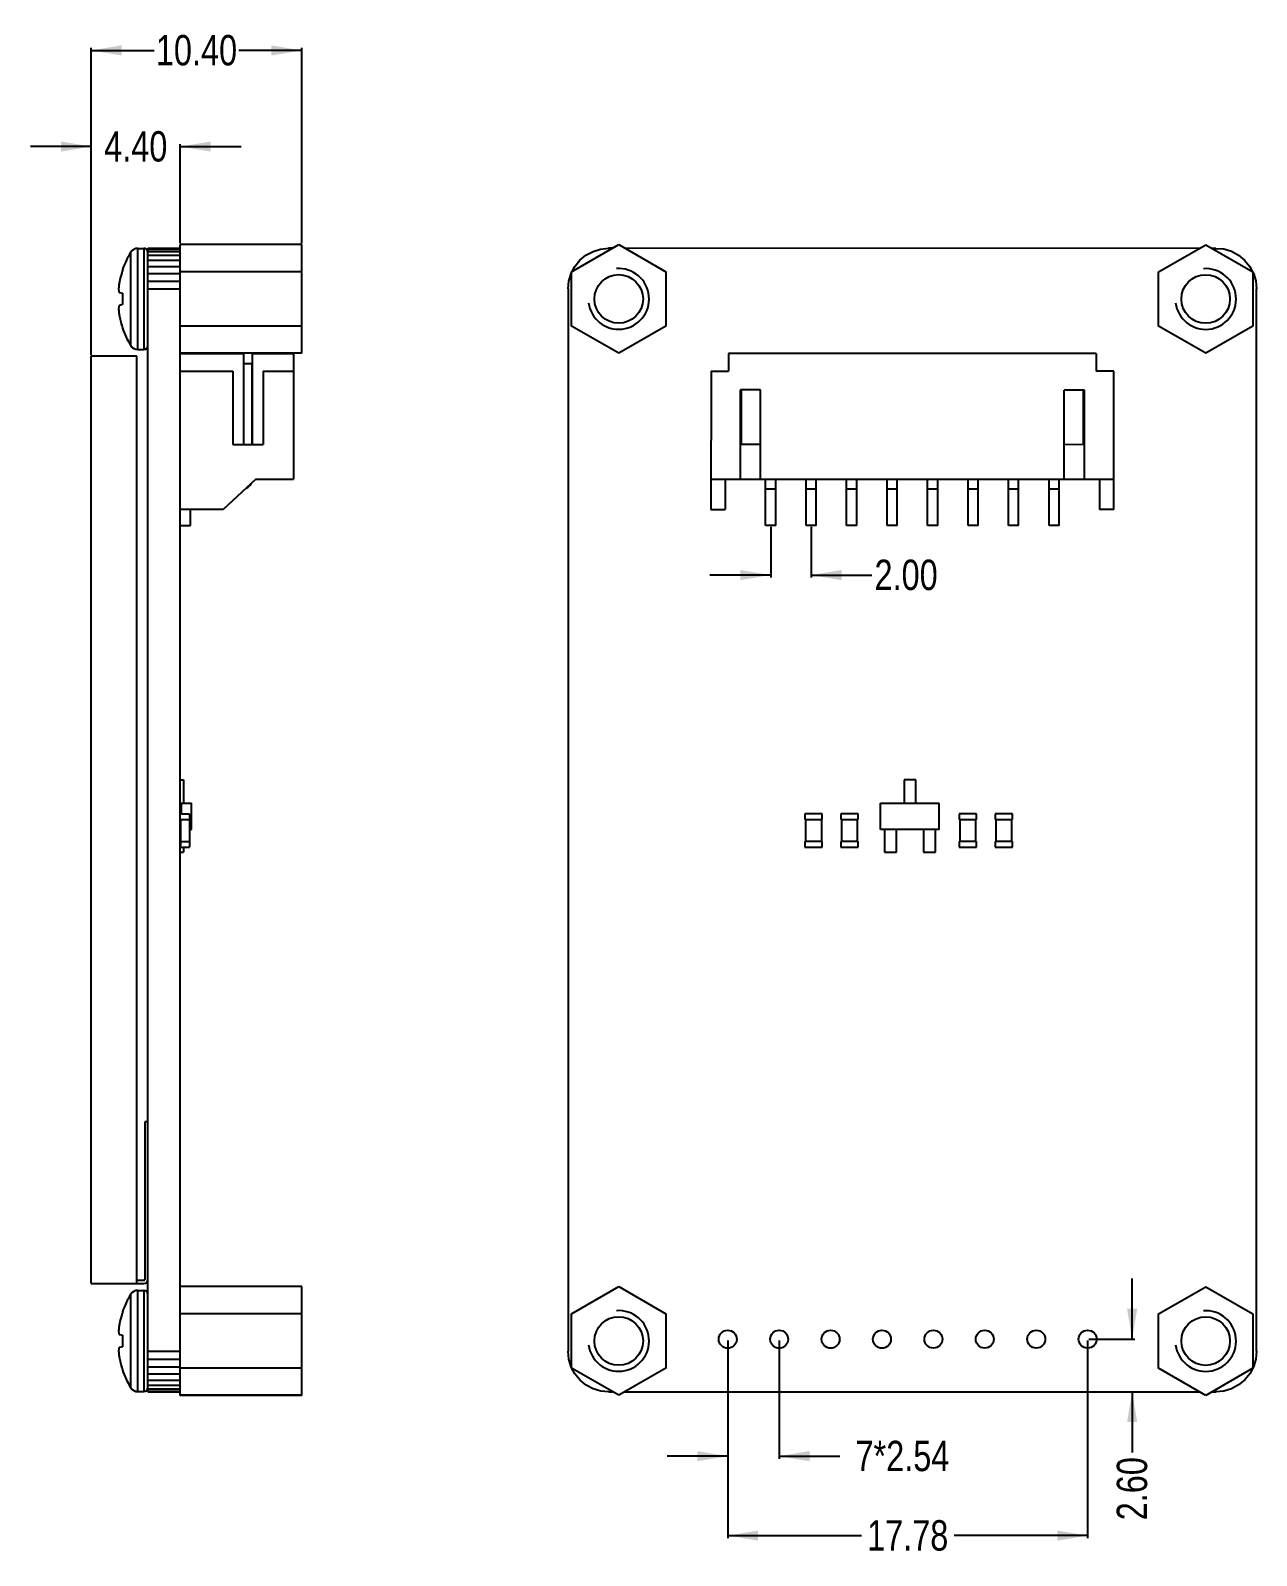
# Model space of a CAD drawing. Header units: millimetres. Extents: x 0 to 126, y -25 to 55.
# Drawn here: x 65.7 to 126.3, y -25.4 to 50 of the extents above; entities that cross this region are included whole.
import ezdxf

# ---------------------------------------------------------------- set-up
doc = ezdxf.new("R2010")
doc.units = ezdxf.units.MM
doc.header["$LTSCALE"] = 1.21
doc.header["$MEASUREMENT"] = 0
doc.header["$PDMODE"] = 3
doc.header["$PDSIZE"] = 0.3125
doc.layers.get('0').update_dxf_attribs({"linetype": 'CONTINUOUS'})
doc.layers.get('DEFPOINTS').update_dxf_attribs({"linetype": 'CONTINUOUS'})
doc.layers.add('02___PRT_ALL_AXES', color=7, linetype='CONTINUOUS')
doc.layers.add('Dim', color=3, linetype='CONTINUOUS', lineweight=25)
doc.styles.get("Standard").update_dxf_attribs({"font": 'txt', "width": 0.8})
doc.dimstyles.get("Standard").update_dxf_attribs({"dimtxt": 0.15625, "dimasz": 0.1875, "dimexe": 0.125, "dimexo": 0.0625, "dimgap": 0.09, "dimtad": 0, "dimtih": 1, "dimtoh": 1, "dimzin": 4, "dimdsep": 46, "dimtxsty": 'STANDARD', "dimblk": '_FILLED', "dimblk1": '_FILLED', "dimblk2": '_FILLED', "dimcen": 0.09, "dimazin": 1, "dimtp": 0.01, "dimtm": 0.01, "dimtfac": 1, "dimtofl": 0, "dimtmove": 0, "dimatfit": 3, "dimldrblk": '_FILLED', "dimfxl": 1, "dimtolj": 1, "dimtzin": 4, "dimarcsym": 0})

# ---------------------------------------------------------------- blocks, each defined once
blk = doc.blocks.new('_FILLED')
at = {"color": 0, "linetype": 'ByBlock'}
blk.add_solid([(0, 0), (-1, 0.167), (-1, -0.167)], dxfattribs=at)
blk = doc.blocks.new('*D16')
at = {"color": 0, "linetype": 'ByBlock', "lineweight": -2}
for p, q in [((100.132, -14.785), (100.132, -24.553)), ((117.912, -14.782), (117.912, -24.553)), ((100.132, -24.428), (106.732, -24.428)), ((117.912, -24.428), (111.312, -24.428))]:
    blk.add_line(p, q, dxfattribs=at)
at = {"layer": 'DEFPOINTS', "color": 0, "linetype": 'ByBlock'}
for p in [(100.132, -14.723), (117.912, -14.72)]:
    blk.add_point(p, dxfattribs=at)
at = {"color": 0, "linetype": 'ByBlock', "lineweight": -2, "xscale": 1.5, "yscale": 1.5, "zscale": 1.5, "rotation": 180}
blk.add_blockref('_FILLED', (100.132, -24.428), dxfattribs=at)
at = {"color": 0, "linetype": 'ByBlock', "lineweight": -2, "xscale": 1.5, "yscale": 1.5, "zscale": 1.5}
blk.add_blockref('_FILLED', (117.912, -24.428), dxfattribs=at)
at = {"color": 0, "linetype": 'ByBlock', "lineweight": -2, "insert": (109.022, -24.428), "char_height": 1.5, "attachment_point": 5}
blk.add_mtext('\\A1;17.78', dxfattribs=at)
blk = doc.blocks.new('*D17')
at = {"color": 0, "linetype": 'ByBlock', "lineweight": -2}
for p, q in [((100.132, -14.848), (100.132, -20.628)), ((102.672, -14.785), (102.672, -20.628)), ((100.132, -20.503), (97.132, -20.503)), ((102.672, -20.503), (105.672, -20.503))]:
    blk.add_line(p, q, dxfattribs=at)
at = {"layer": 'DEFPOINTS', "color": 0, "linetype": 'ByBlock'}
for p in [(100.132, -14.785), (102.672, -14.722)]:
    blk.add_point(p, dxfattribs=at)
at = {"color": 0, "linetype": 'ByBlock', "lineweight": -2, "xscale": 1.5, "yscale": 1.5, "zscale": 1.5}
blk.add_blockref('_FILLED', (100.132, -20.503), dxfattribs=at)
at = {"color": 0, "linetype": 'ByBlock', "lineweight": -2, "xscale": 1.5, "yscale": 1.5, "zscale": 1.5, "rotation": 180}
blk.add_blockref('_FILLED', (102.672, -20.503), dxfattribs=at)
at = {"color": 0, "linetype": 'ByBlock', "lineweight": -2, "insert": (108.762, -20.503), "char_height": 1.5, "attachment_point": 5}
blk.add_mtext('\\A1;7*2.54', dxfattribs=at)
blk = doc.blocks.new('*D18')
at = {"color": 0, "linetype": 'ByBlock', "lineweight": -2}
for p, q in [((120.112, -14.72), (120.112, -11.72)), ((117.975, -14.72), (120.237, -14.72)), ((117.974, -17.322), (120.237, -17.322)), ((120.112, -17.322), (120.112, -20.322))]:
    blk.add_line(p, q, dxfattribs=at)
at = {"layer": 'DEFPOINTS', "color": 0, "linetype": 'ByBlock'}
for p in [(117.912, -14.72), (117.912, -17.322)]:
    blk.add_point(p, dxfattribs=at)
at = {"color": 0, "linetype": 'ByBlock', "lineweight": -2, "xscale": 1.5, "yscale": 1.5, "zscale": 1.5}
for p, rotation in [((120.112, -14.72), 270), ((120.112, -17.322), 90)]:
    blk.add_blockref('_FILLED', p, dxfattribs=dict(at, rotation=rotation))
at = {"color": 0, "linetype": 'ByBlock', "lineweight": -2, "insert": (120.112, -22.112), "char_height": 1.5, "attachment_point": 5, "rotation": 90}
blk.add_mtext('\\A1;2.60', dxfattribs=at)
blk = doc.blocks.new('*D19')
at = {"color": 0, "linetype": 'ByBlock', "lineweight": -2}
for p, q in [((102.254, 25.427), (102.254, 22.918)), ((104.254, 25.427), (104.254, 22.918)), ((102.254, 23.043), (99.254, 23.043)), ((104.254, 23.043), (107.254, 23.043))]:
    blk.add_line(p, q, dxfattribs=at)
at = {"layer": 'DEFPOINTS', "color": 0, "linetype": 'ByBlock'}
for p in [(102.254, 25.49), (104.254, 25.489)]:
    blk.add_point(p, dxfattribs=at)
at = {"color": 0, "linetype": 'ByBlock', "lineweight": -2, "xscale": 1.5, "yscale": 1.5, "zscale": 1.5}
blk.add_blockref('_FILLED', (102.254, 23.043), dxfattribs=at)
at = {"color": 0, "linetype": 'ByBlock', "lineweight": -2, "xscale": 1.5, "yscale": 1.5, "zscale": 1.5, "rotation": 180}
blk.add_blockref('_FILLED', (104.254, 23.043), dxfattribs=at)
at = {"color": 0, "linetype": 'ByBlock', "lineweight": -2, "insert": (108.944, 23.043), "char_height": 1.5, "attachment_point": 5}
blk.add_mtext('\\A1;2.00', dxfattribs=at)
blk = doc.blocks.new('*D23')
at = {"color": 0, "linetype": 'ByBlock', "lineweight": -2}
for p, q in [((68.685, 44.22), (65.685, 44.22)), ((68.685, 33.918), (68.685, 44.345)), ((73.085, 39.438), (73.085, 44.345)), ((73.085, 44.22), (76.085, 44.22))]:
    blk.add_line(p, q, dxfattribs=at)
at = {"layer": 'DEFPOINTS', "color": 0, "linetype": 'ByBlock'}
for p in [(73.085, 39.375), (68.685, 33.856)]:
    blk.add_point(p, dxfattribs=at)
at = {"color": 0, "linetype": 'ByBlock', "lineweight": -2, "xscale": 1.5, "yscale": 1.5, "zscale": 1.5}
blk.add_blockref('_FILLED', (68.685, 44.22), dxfattribs=at)
at = {"color": 0, "linetype": 'ByBlock', "lineweight": -2, "xscale": 1.5, "yscale": 1.5, "zscale": 1.5, "rotation": 180}
blk.add_blockref('_FILLED', (73.085, 44.22), dxfattribs=at)
at = {"color": 0, "linetype": 'ByBlock', "lineweight": -2, "insert": (70.885, 44.22), "char_height": 1.5, "attachment_point": 5}
blk.add_mtext('\\A1;4.40', dxfattribs=at)
blk = doc.blocks.new('*D24')
at = {"color": 0, "linetype": 'ByBlock', "lineweight": -2}
for p, q in [((68.685, 33.918), (68.685, 49.097)), ((79.085, 39.438), (79.085, 49.097)), ((68.685, 48.972), (71.795, 48.972)), ((79.085, 48.972), (75.975, 48.972))]:
    blk.add_line(p, q, dxfattribs=at)
at = {"layer": 'DEFPOINTS', "color": 0, "linetype": 'ByBlock'}
for p in [(79.085, 39.375), (68.685, 33.856)]:
    blk.add_point(p, dxfattribs=at)
at = {"color": 0, "linetype": 'ByBlock', "lineweight": -2, "xscale": 1.5, "yscale": 1.5, "zscale": 1.5, "rotation": 180}
blk.add_blockref('_FILLED', (68.685, 48.972), dxfattribs=at)
at = {"color": 0, "linetype": 'ByBlock', "lineweight": -2, "xscale": 1.5, "yscale": 1.5, "zscale": 1.5}
blk.add_blockref('_FILLED', (79.085, 48.972), dxfattribs=at)
at = {"color": 0, "linetype": 'ByBlock', "lineweight": -2, "insert": (73.885, 48.972), "char_height": 1.5, "attachment_point": 5}
blk.add_mtext('\\A1;10.40', dxfattribs=at)

msp = doc.modelspace()

# ---------------------------------------------------------------- linework, layer by layer
at = {"color": 7, "linetype": 'Continuous'}
for p, q in [((73.085, -17.498), (73.085, 39.375)), ((79.085, 39.375), (73.085, 39.375)), ((79.085, 34.002), (79.085, 39.375)), ((92.42, 38.032), (94.744, 39.375)), ((94.744, 39.375), (97.07, 38.033)), ((121.42, 38.028), (123.744, 39.371)), ((123.744, 39.371), (126.07, 38.029)), ((70.985, 39.19), (71.285, 39.19)), ((71.285, 39.19), (71.285, 34.186)), ((71.485, -17.323), (71.485, 39.191)), ((71.485, 39.191), (73.085, 39.191)), ((71.485, 39.152), (73.085, 39.152)), ((71.485, 39.038), (73.085, 39.038)), ((71.485, 38.852), (73.085, 38.852)), ((71.485, 38.602), (73.085, 38.602)), ((92.573, 38.297), (92.823, 38.602)), ((92.823, 38.602), (93.128, 38.852)), ((93.128, 38.852), (93.475, 39.038)), ((93.475, 39.038), (93.852, 39.152)), ((93.852, 39.152), (94.244, 39.191)), ((94.425, 39.191), (94.244, 39.191)), ((123.425, 39.187), (95.064, 39.191)), ((124.244, 39.187), (124.064, 39.187)), ((124.244, 39.187), (124.636, 39.158)), ((124.636, 39.158), (125.013, 39.043)), ((125.013, 39.043), (125.361, 38.858)), ((125.361, 38.858), (125.665, 38.608)), ((125.665, 38.608), (125.915, 38.303)), ((70.227, 38.126), (70.236, 38.123)), ((70.227, 38.122), (70.229, 38.121)), ((70.229, 38.121), (70.234, 38.119)), ((71.485, 38.297), (73.085, 38.297)), ((71.485, 37.95), (73.085, 37.95)), ((79.085, 38.032), (73.085, 38.032)), ((92.274, 37.573), (92.388, 37.95)), ((92.388, 37.95), (92.42, 38.009)), ((92.42, 35.348), (92.42, 38.032)), ((92.438, 38.043), (92.573, 38.297)), ((97.07, 38.033), (97.07, 35.349)), ((121.42, 35.344), (121.42, 38.028)), ((125.915, 38.303), (126.059, 38.035)), ((126.07, 38.029), (126.07, 35.345)), ((126.07, 38.015), (126.101, 37.956)), ((126.101, 37.956), (126.216, 37.579)), ((70.08, 37.015), (70.236, 36.973)), ((70.08, 37.011), (70.234, 36.969)), ((71.485, 37.573), (73.085, 37.573)), ((71.485, 37.181), (73.085, 37.181)), ((92.245, 37.181), (92.274, 37.573)), ((92.245, 37.181), (92.245, -15.319)), ((126.216, 37.579), (126.254, 37.187)), ((126.254, -15.313), (126.254, 37.187)), ((70.236, 36.407), (70.08, 36.366)), ((70.236, 35.258), (70.227, 35.255)), ((70.228, 35.252), (70.227, 35.251)), ((79.085, 35.348), (73.085, 35.348)), ((94.745, 34.006), (92.42, 35.348)), ((97.07, 35.349), (94.745, 34.006)), ((123.745, 34.002), (121.42, 35.344)), ((126.07, 35.345), (123.745, 34.002)), ((70.985, 34.19), (71.285, 34.19)), ((70.985, 34.186), (71.285, 34.186)), ((79.085, 34.006), (73.085, 34.006)), ((79.085, 34.002), (73.085, 34.002)), ((73.085, 33.99), (76.211, 33.99)), ((76.211, 33.99), (76.211, 29.49)), ((76.653, 29.49), (76.653, 33.99)), ((76.653, 33.99), (78.685, 33.99)), ((78.685, 33.99), (78.685, 27.79)), ((100.171, 33.99), (100.171, 33.124)), ((118.34, 33.987), (100.171, 33.99)), ((118.34, 33.987), (118.339, 33.122)), ((68.685, -11.974), (68.685, 33.856)), ((70.935, 33.856), (68.685, 33.856)), ((70.935, -11.974), (70.935, 33.856)), ((76.635, 33.49), (76.211, 33.49)), ((76.635, 29.49), (76.635, 33.49)), ((73.085, 33.124), (75.68, 33.124)), ((75.68, 33.124), (75.68, 29.49)), ((77.185, 33.124), (77.185, 29.49)), ((77.185, 33.124), (78.685, 33.124)), ((99.305, 33.124), (99.304, 26.29)), ((99.305, 33.124), (100.171, 33.124)), ((119.205, 33.122), (118.339, 33.122)), ((119.204, 26.287), (119.205, 33.122)), ((100.754, 27.79), (100.755, 32.19)), ((101.755, 32.19), (100.755, 32.19)), ((100.805, 29.49), (100.805, 32.19)), ((101.754, 27.79), (101.755, 32.19)), ((116.754, 27.788), (116.755, 32.188)), ((117.755, 32.187), (116.755, 32.188)), ((117.705, 29.487), (117.705, 32.187)), ((117.754, 27.787), (117.755, 32.187)), ((75.68, 29.49), (77.185, 29.49)), ((101.755, 29.49), (100.805, 29.49)), ((117.705, 29.487), (116.755, 29.488)), ((76.81, 27.79), (75.206, 26.29)), ((76.81, 27.79), (78.685, 27.79)), ((99.304, 27.79), (119.204, 27.787)), ((100.004, 27.79), (100.004, 26.29)), ((102.004, 25.49), (102.004, 27.79)), ((102.504, 27.29), (102.004, 27.29)), ((102.504, 25.49), (102.504, 27.79)), ((104.004, 25.489), (104.004, 27.789)), ((104.504, 27.289), (104.004, 27.289)), ((104.504, 25.489), (104.504, 27.789)), ((106.004, 25.489), (106.004, 27.789)), ((106.504, 27.289), (106.004, 27.289)), ((106.504, 25.489), (106.504, 27.789)), ((108.004, 25.489), (108.004, 27.789)), ((108.504, 27.289), (108.004, 27.289)), ((108.504, 25.489), (108.504, 27.789)), ((110.004, 25.489), (110.004, 27.789)), ((110.504, 27.288), (110.004, 27.289)), ((110.504, 25.488), (110.504, 27.788)), ((112.004, 25.488), (112.004, 27.788)), ((112.504, 27.288), (112.004, 27.288)), ((112.504, 25.488), (112.504, 27.788)), ((114.004, 25.488), (114.004, 27.788)), ((114.504, 27.288), (114.004, 27.288)), ((114.504, 25.488), (114.504, 27.788)), ((116.004, 25.488), (116.004, 27.788)), ((116.504, 27.288), (116.004, 27.288)), ((116.504, 25.488), (116.504, 27.788)), ((118.504, 27.787), (118.504, 26.287)), ((75.206, 26.29), (73.085, 26.29)), ((73.585, 25.49), (73.585, 26.29)), ((99.304, 26.29), (100.004, 26.29)), ((119.204, 26.287), (118.504, 26.287)), ((73.085, 25.49), (73.585, 25.49)), ((102.504, 25.49), (102.004, 25.49)), ((104.504, 25.489), (104.004, 25.489)), ((106.504, 25.489), (106.004, 25.489)), ((108.504, 25.489), (108.004, 25.489)), ((110.504, 25.488), (110.004, 25.489)), ((112.504, 25.488), (112.004, 25.488)), ((114.504, 25.488), (114.004, 25.488)), ((116.504, 25.488), (116.004, 25.488)), ((73.085, 12.922), (73.245, 12.922)), ((73.245, 12.922), (73.245, 11.754)), ((108.842, 12.922), (108.842, 11.776)), ((109.426, 12.922), (108.842, 12.922)), ((109.426, 11.776), (109.426, 12.922)), ((73.085, 11.754), (73.13, 11.754)), ((73.13, 11.776), (73.13, 11.243)), ((73.13, 11.775), (73.635, 11.775)), ((73.245, 11.776), (73.635, 11.776)), ((73.635, 10.475), (73.635, 11.776)), ((107.681, 11.775), (110.581, 11.776)), ((107.682, 10.475), (107.681, 11.775)), ((110.569, 10.476), (110.581, 11.776)), ((73.086, 11.244), (73.13, 11.244)), ((73.086, 11.244), (73.13, 11.244)), ((73.086, 11.244), (73.13, 11.244)), ((73.086, 11.243), (73.545, 11.243)), ((73.086, 11.243), (73.545, 11.243)), ((73.086, 11.243), (73.545, 11.243)), ((73.086, 11.243), (73.545, 11.243)), ((73.086, 10.968), (73.545, 10.968)), ((73.11, 9.669), (73.11, 10.968)), ((73.535, 10.968), (73.535, 9.669)), ((73.545, 11.243), (73.545, 11.243)), ((73.545, 11.243), (73.545, 10.968)), ((103.947, 11.243), (103.947, 10.968)), ((104.797, 11.243), (103.947, 11.243)), ((103.947, 10.968), (104.797, 10.968)), ((103.972, 10.968), (103.972, 9.871)), ((104.772, 9.871), (104.772, 10.968)), ((104.797, 10.968), (104.797, 11.243)), ((105.725, 11.243), (105.725, 10.968)), ((106.575, 11.243), (105.725, 11.243)), ((105.725, 10.968), (106.575, 10.968)), ((105.75, 10.968), (105.75, 9.871)), ((106.55, 9.871), (106.55, 10.968)), ((106.575, 10.968), (106.575, 11.243)), ((111.566, 11.244), (111.566, 10.969)), ((112.416, 11.244), (111.566, 11.244)), ((111.566, 10.969), (112.416, 10.969)), ((111.591, 10.969), (111.592, 9.872)), ((112.392, 9.873), (112.391, 10.969)), ((112.416, 10.969), (112.416, 11.244)), ((114.195, 11.244), (113.345, 11.244)), ((113.345, 11.244), (113.345, 10.969)), ((113.345, 10.969), (114.195, 10.969)), ((113.37, 10.969), (113.37, 9.873)), ((114.17, 9.873), (114.17, 10.969)), ((114.195, 10.969), (114.195, 11.244)), ((73.085, 10.509), (73.11, 10.509)), ((73.085, 10.509), (73.11, 10.509)), ((73.086, 9.871), (73.545, 9.871)), ((73.086, 9.871), (73.11, 9.871)), ((73.086, 9.871), (73.11, 9.871)), ((73.086, 9.871), (73.11, 9.871)), ((73.535, 10.475), (73.635, 10.475)), ((73.535, 9.873), (73.545, 9.873)), ((73.535, 9.873), (73.545, 9.873)), ((73.535, 9.872), (73.545, 9.872)), ((73.535, 9.871), (73.545, 9.871)), ((73.535, 9.871), (73.545, 9.871)), ((73.535, 9.871), (73.545, 9.871)), ((73.545, 9.872), (73.545, 9.871)), ((73.545, 9.871), (73.545, 9.871)), ((73.545, 9.871), (73.545, 9.596)), ((103.947, 9.871), (103.947, 9.596)), ((104.797, 9.871), (103.947, 9.871)), ((104.797, 9.596), (104.797, 9.871)), ((105.725, 9.871), (105.725, 9.596)), ((106.575, 9.871), (105.725, 9.871)), ((106.575, 9.596), (106.575, 9.871)), ((110.569, 10.476), (107.682, 10.475)), ((107.877, 10.476), (107.877, 9.341)), ((108.461, 9.341), (108.461, 10.476)), ((109.807, 10.476), (109.807, 9.341)), ((110.392, 9.341), (110.391, 10.476)), ((112.417, 9.873), (111.567, 9.872)), ((111.567, 9.872), (111.567, 9.597)), ((112.417, 9.598), (112.417, 9.873)), ((114.195, 9.873), (113.345, 9.873)), ((113.345, 9.873), (113.345, 9.598)), ((114.195, 9.598), (114.195, 9.873)), ((73.085, 9.341), (73.245, 9.341)), ((73.086, 9.596), (73.545, 9.596)), ((73.245, 9.596), (73.245, 9.341)), ((103.947, 9.596), (104.797, 9.596)), ((105.725, 9.596), (106.575, 9.596)), ((107.877, 9.341), (108.461, 9.341)), ((109.807, 9.341), (110.392, 9.341)), ((111.567, 9.597), (112.417, 9.598)), ((113.345, 9.598), (114.195, 9.598)), ((71.485, -3.974), (71.335, -3.974)), ((71.335, -3.974), (71.335, -11.779)), ((68.685, -11.974), (71.289, -11.974)), ((71.289, -11.824), (70.935, -11.824)), ((70.985, -12.31), (71.285, -12.31)), ((71.285, -12.31), (71.285, -17.314)), ((79.085, -12.125), (73.085, -12.125)), ((79.085, -17.498), (79.085, -12.125)), ((92.42, -13.468), (94.744, -12.125)), ((94.744, -12.125), (97.07, -13.467)), ((121.42, -13.472), (123.744, -12.129)), ((123.744, -12.129), (126.07, -13.471)), ((70.227, -13.374), (70.236, -13.377)), ((70.227, -13.378), (70.229, -13.379)), ((70.229, -13.379), (70.234, -13.381)), ((79.085, -13.468), (73.085, -13.468)), ((92.42, -16.152), (92.42, -13.468)), ((97.07, -13.467), (97.07, -16.151)), ((121.42, -16.156), (121.42, -13.472)), ((126.07, -13.471), (126.07, -16.155)), ((70.08, -14.485), (70.236, -14.527)), ((70.08, -14.489), (70.234, -14.531)), ((70.236, -15.093), (70.08, -15.134)), ((71.485, -15.319), (73.085, -15.319)), ((71.485, -15.711), (73.085, -15.711)), ((92.283, -15.711), (92.245, -15.319)), ((92.398, -16.088), (92.283, -15.711)), ((126.226, -15.705), (126.111, -16.082)), ((126.254, -15.313), (126.226, -15.705)), ((70.236, -16.242), (70.227, -16.245)), ((70.228, -16.248), (70.227, -16.249)), ((71.485, -16.088), (73.085, -16.088)), ((71.485, -16.436), (73.085, -16.436)), ((79.085, -16.152), (73.085, -16.152)), ((92.42, -16.13), (92.398, -16.088)), ((94.745, -17.494), (92.42, -16.152)), ((92.584, -16.436), (92.437, -16.162)), ((92.834, -16.74), (92.584, -16.436)), ((97.07, -16.151), (94.745, -17.494)), ((123.745, -17.498), (121.42, -16.156)), ((126.07, -16.155), (123.745, -17.498)), ((125.926, -16.43), (125.676, -16.734)), ((126.111, -16.082), (125.926, -16.43)), ((70.985, -17.31), (71.285, -17.31)), ((70.985, -17.314), (71.285, -17.314)), ((71.485, -16.74), (73.085, -16.74)), ((71.485, -16.99), (73.085, -16.99)), ((71.485, -17.176), (73.085, -17.176)), ((71.485, -17.29), (73.085, -17.29)), ((71.485, -17.319), (73.085, -17.319)), ((93.138, -16.99), (92.834, -16.74)), ((93.486, -17.176), (93.138, -16.99)), ((93.863, -17.29), (93.486, -17.176)), ((94.255, -17.319), (93.863, -17.29)), ((94.255, -17.319), (94.442, -17.319)), ((95.048, -17.319), (123.442, -17.323)), ((124.048, -17.323), (124.255, -17.323)), ((124.647, -17.284), (124.255, -17.323)), ((125.024, -17.17), (124.647, -17.284)), ((125.371, -16.984), (125.024, -17.17)), ((125.676, -16.734), (125.371, -16.984)), ((79.085, -17.494), (73.085, -17.494)), ((79.085, -17.498), (73.085, -17.498))]:
    msp.add_line(p, q, dxfattribs=at)
for centre in [(94.745, 36.69), (123.745, 36.686), (94.745, -14.81), (123.745, -14.814)]:
    msp.add_circle(centre, 1.2)
for centre in [(100.132, -14.723), (102.672, -14.722), (105.212, -14.722), (107.752, -14.722), (110.292, -14.721), (112.832, -14.721), (115.372, -14.72), (117.912, -14.72)]:
    msp.add_circle(centre, 0.445, dxfattribs=at)
for centre, radius, start, end in [((74.36, 36.69), 4.375, 148.10921, 160.85071), ((71.285, 38.99), 0.2, 0, 90), ((74.36, 36.686), 4.375, 160.80209, 160.85071), ((70.086, 37.032), 0.0223, 249.77436, 254.93708), ((74.748, 36.69), 4.521, 176.41436, 183.58564), ((74.423, 36.686), 4.425, 191.01416, 198.82992), ((74.423, 36.682), 4.425, 191.01419, 198.77913), ((74.36, 36.69), 4.375, 199.14929, 211.89079), ((74.36, 36.686), 4.375, 199.14929, 211.89079), ((71.285, 34.39), 0.2, 270, 360), ((71.285, 34.386), 0.2, 270, 360), ((76.135, 27.79), 0.5, 293.908, 333.59064), ((71.289, -11.779), 0.195, 270, 360), ((71.289, -11.779), 0.0455, 270, 360), ((74.36, -14.81), 4.375, 148.10921, 160.85071), ((71.285, -12.51), 0.2, 0, 90), ((74.36, -14.814), 4.375, 160.80209, 160.85071), ((70.086, -14.468), 0.0223, 249.77436, 254.93708), ((74.748, -14.81), 4.521, 176.41436, 183.58564), ((74.423, -14.814), 4.425, 191.01416, 198.82992), ((74.423, -14.818), 4.425, 191.01419, 198.77913), ((74.36, -14.81), 4.375, 199.14929, 211.89079), ((74.36, -14.814), 4.375, 199.14929, 211.89079), ((71.285, -17.11), 0.2, 270, 360), ((71.285, -17.114), 0.2, 270, 360)]:
    msp.add_arc(centre, radius, start, end, dxfattribs=at)
at = {"color": 1}
for centre in [(94.745, 36.69), (123.745, 36.686), (94.745, -14.81), (123.745, -14.814)]:
    msp.add_arc(centre, 1.5, 187.21623, 94.2381, dxfattribs=at)
at = {"color": 7, "linetype": 'Continuous'}
for points, knots in [([(70.236, 38.123), (70.219, 38.076), (70.158, 37.884), (70.109, 37.688), (70.08, 37.54)], [0, 0, 0, 0, 0.249837, 1, 1, 1, 1]), ([(70.08, 37.54), (70.074, 37.507), (70.062, 37.442), (70.049, 37.347), (70.041, 37.259), (70.038, 37.181), (70.04, 37.124), (70.045, 37.085), (70.049, 37.063), (70.055, 37.044), (70.062, 37.03), (70.07, 37.019), (70.077, 37.016), (70.08, 37.015)], [0, 0, 0, 0, 0.187477, 0.367083, 0.532628, 0.678338, 0.799364, 0.849552, 0.892542, 0.928361, 0.957381, 0.98058, 1, 1, 1, 1]), ([(70.058, 37.035), (70.059, 37.032), (70.064, 37.022), (70.072, 37.014), (70.078, 37.011)], [0, 0, 0, 0, 0.305388, 1, 1, 1, 1]), ([(70.08, 36.366), (70.077, 36.365), (70.07, 36.361), (70.062, 36.351), (70.055, 36.337), (70.049, 36.318), (70.045, 36.295), (70.04, 36.257), (70.038, 36.2), (70.041, 36.122), (70.049, 36.034), (70.062, 35.939), (70.074, 35.874), (70.08, 35.84)], [0, 0, 0, 0, 0.01941, 0.042591, 0.07159, 0.10739, 0.150362, 0.200536, 0.321549, 0.467263, 0.632828, 0.81247, 1, 1, 1, 1]), ([(70.236, -13.377), (70.219, -13.424), (70.158, -13.616), (70.109, -13.812), (70.08, -13.96)], [0, 0, 0, 0, 0.249837, 1, 1, 1, 1]), ([(70.08, -13.96), (70.074, -13.993), (70.062, -14.058), (70.049, -14.153), (70.041, -14.241), (70.038, -14.319), (70.04, -14.376), (70.045, -14.415), (70.049, -14.437), (70.055, -14.456), (70.062, -14.47), (70.07, -14.481), (70.077, -14.484), (70.08, -14.485)], [0, 0, 0, 0, 0.187477, 0.367083, 0.532628, 0.678338, 0.799364, 0.849552, 0.892542, 0.928361, 0.957381, 0.98058, 1, 1, 1, 1]), ([(70.058, -14.465), (70.059, -14.468), (70.064, -14.478), (70.072, -14.486), (70.078, -14.489)], [0, 0, 0, 0, 0.305388, 1, 1, 1, 1]), ([(70.08, -15.134), (70.077, -15.135), (70.07, -15.139), (70.062, -15.149), (70.055, -15.163), (70.049, -15.182), (70.045, -15.205), (70.04, -15.243), (70.038, -15.3), (70.041, -15.378), (70.049, -15.466), (70.062, -15.561), (70.074, -15.626), (70.08, -15.66)], [0, 0, 0, 0, 0.01941, 0.042591, 0.07159, 0.10739, 0.150362, 0.200536, 0.321549, 0.467263, 0.632828, 0.81247, 1, 1, 1, 1])]:
    msp.add_open_spline(points, degree=3, knots=knots, dxfattribs=at)
at = {"layer": '02___PRT_ALL_AXES', "color": 7, "linetype": 'Continuous'}
for p, q in [((70.645, 34.375), (70.645, 39.002)), ((70.985, 34.186), (70.985, 39.19)), ((70.645, -17.125), (70.645, -12.498)), ((70.985, -17.314), (70.985, -12.31))]:
    msp.add_line(p, q, dxfattribs=at)
for centre, start, end in [((70.985, 38.79), 90, 148.10921), ((70.985, 34.59), 211.89079, 270), ((70.985, 34.586), 211.89079, 270), ((70.985, -12.71), 90, 148.10921), ((70.985, -16.91), 211.89079, 270), ((70.985, -16.914), 211.89079, 270)]:
    msp.add_arc(centre, 0.4, start, end, dxfattribs=at)

# ---------------------------------------------------------------- dimensions: what is measured, and where the dimension line sits
at = {"layer": 'Dim'}
for base, p1, p2, picture, middle in [((68.685, 48.972), (79.085, 39.375), (68.685, 33.856), '*D24', (73.885, 48.972)), ((68.685, 44.22), (73.085, 39.375), (68.685, 33.856), '*D23', (70.885, 44.22)), ((104.254, 23.043), (102.254, 25.49), (104.254, 25.489), '*D19', (108.944, 23.043)), ((117.912, -24.428), (100.132, -14.723), (117.912, -14.72), '*D16', (109.022, -24.428))]:
    dim = msp.add_linear_dim(base=base, p1=p1, p2=p2, dimstyle='STANDARD', override={"dimtxt": 1.5, "dimasz": 1.5, "dimtih": 0, "dimtoh": 0, "dimzin": 0, "dimcen": 0.198, "dimadec": 0, "dimazin": 0, "dimtp": 0, "dimtm": 0, "dimtdec": 4, "dimtzin": 0}, dxfattribs=at)
    dim.commit()
    dim.dimension.update_dxf_attribs({"geometry": picture, "text_midpoint": middle})
dim = msp.add_linear_dim(base=(120.112, -17.322), p1=(117.912, -14.72), p2=(117.912, -17.322), angle=90, dimstyle='STANDARD', override={"dimtxt": 1.5, "dimasz": 1.5, "dimtih": 0, "dimtoh": 0, "dimzin": 0, "dimcen": 0.198, "dimadec": 0, "dimazin": 0, "dimtp": 0, "dimtm": 0, "dimtdec": 4, "dimtzin": 0}, dxfattribs=at)
dim.commit()
dim.dimension.update_dxf_attribs({"geometry": '*D18', "text_midpoint": (120.112, -22.112)})
dim = msp.add_linear_dim(base=(102.672, -20.503), p1=(100.132, -14.785), p2=(102.672, -14.722), text='7*<>', dimstyle='STANDARD', override={"dimtxt": 1.5, "dimasz": 1.5, "dimtih": 0, "dimtoh": 0, "dimzin": 0, "dimpost": '<>', "dimcen": 0.198, "dimadec": 0, "dimazin": 0, "dimtp": 0, "dimtm": 0, "dimtdec": 4, "dimtzin": 0}, dxfattribs=at)
dim.commit()
dim.dimension.update_dxf_attribs({"geometry": '*D17', "text_midpoint": (108.762, -20.503)})

doc.saveas('drawing.dxf')
